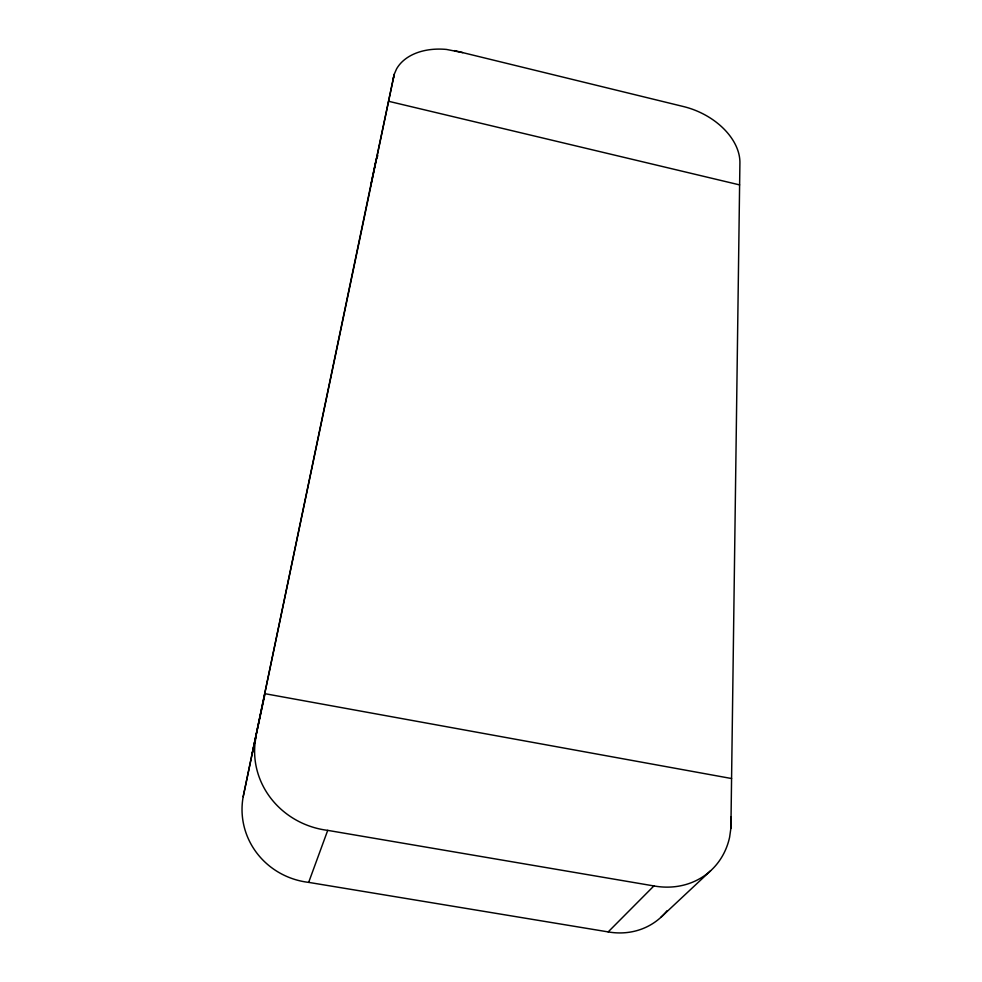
<?xml version="1.0" encoding="UTF-8"?>
<svg xmlns="http://www.w3.org/2000/svg" width="982" height="982" viewBox="0 0 982 982"><rect width="100%" height="100%" fill="white"/><g stroke="black" fill="none" stroke-linecap="round" stroke-linejoin="round"><path stroke-width="1.47" d="M731.05 817.024L731.038 827.237L729.614 837.204A79.296 69.354 48.3 0 1 653.902 885.936L608.189 931.906L308.667 882.376A75.344 73.049 4.7 0 1 243.18 796.733L376.155 159.538L377.812 155.61M730.903 828.145L739.912 162.852A61.301 41.809 23.7 0 0 683.595 106.584L454.506 50.61M392.972 80.242L394.163 74.436L396.519 69.01A59.681 41.06 16.8 0 1 446.503 49.444L462.78 52.635M243.18 796.733L394.212 74.325L370.631 185.991M251.871 755.048L265.054 693.709L731.578 778.53M308.667 882.376L327.718 830.367A82.107 77.848 11.8 0 1 255.799 738.059M660.8 917.409L710.551 870.825M327.718 830.367L653.902 885.936M388.59 101.281L739.618 184.898M667.073 910.719A73.012 65.328 52.6 0 1 608.189 931.906"/></g></svg>
